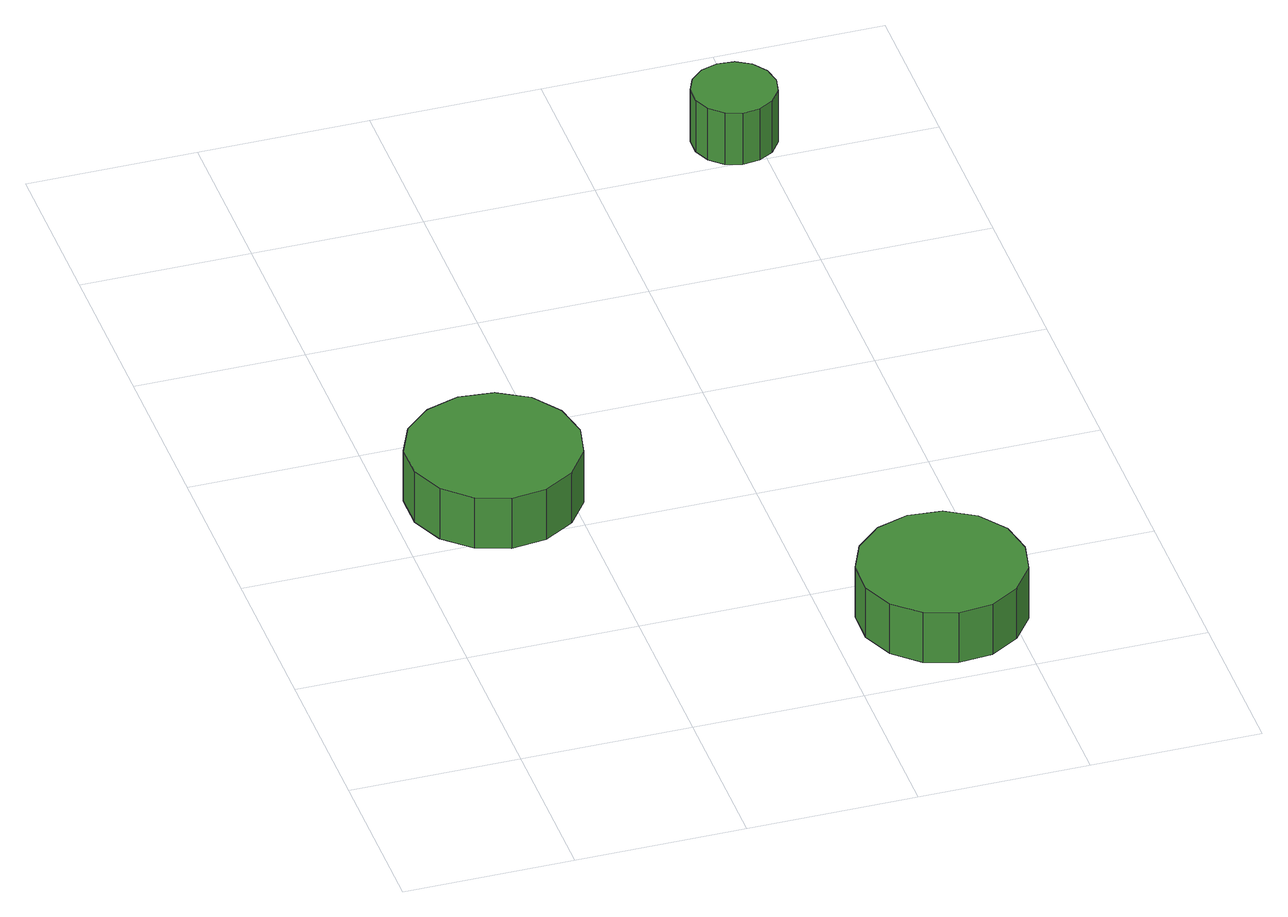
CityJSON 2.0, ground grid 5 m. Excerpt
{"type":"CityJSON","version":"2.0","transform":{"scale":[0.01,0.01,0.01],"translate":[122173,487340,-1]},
"CityObjects":{
"tree1":{"type":"SolitaryVegetationObject","attributes":{"function":"something"},"geometry":[{"type":"MultiSurface","lod":"1","boundaries":[[[0,1,2,3,4,5,6,7,8,9,10,11,12,13,14]],[[15,16,17,18,19,20,21,22,23,24,25,26,27,28,29]],[[0,29,28,1]],[[1,28,27,2]],[[2,27,26,3]],[[3,26,25,4]],[[4,25,24,5]],[[5,24,23,6]],[[6,23,22,7]],[[7,22,21,8]],[[8,21,20,9]],[[9,20,19,10]],[[10,19,18,11]],[[11,18,17,12]],[[12,17,16,13]],[[13,16,15,14]],[[14,15,29,0]]]}]},
"tree2":{"type":"SolitaryVegetationObject","attributes":{"function":"something"},"geometry":[{"type":"MultiSurface","lod":"1","boundaries":[[[30,31,32,33,34,35,36,37,38,39,40,41,42,43,44]],[[45,46,47,48,49,50,51,52,53,54,55,56,57,58,59]],[[30,59,58,31]],[[31,58,57,32]],[[32,57,56,33]],[[33,56,55,34]],[[34,55,54,35]],[[35,54,53,36]],[[36,53,52,37]],[[37,52,51,38]],[[38,51,50,39]],[[39,50,49,40]],[[40,49,48,41]],[[41,48,47,42]],[[42,47,46,43]],[[43,46,45,44]],[[44,45,59,30]]]}]},
"tree3":{"type":"SolitaryVegetationObject","attributes":{"function":"something"},"geometry":[{"type":"MultiSurface","lod":"1","boundaries":[[[60,61,62,63,64,65,66,67,68,69,70,71,72,73,74]],[[75,76,77,78,79,80,81,82,83,84,85,86,87,88,89]],[[60,89,88,61]],[[61,88,87,62]],[[62,87,86,63]],[[63,86,85,64]],[[64,85,84,65]],[[65,84,83,66]],[[66,83,82,67]],[[67,82,81,68]],[[68,81,80,69]],[[69,80,79,70]],[[70,79,78,71]],[[71,78,77,72]],[[72,77,76,73]],[[73,76,75,74]],[[74,75,89,60]]]}]}
},
"vertices":[
[551,1207,251],[529,1309,251],[468,1394,251],[377,1446,251],[273,1457,251],[174,1425,251],[96,1355,251],[53,1259,251],[53,1154,251],[96,1059,251],[174,989,251],[273,956,251],[377,967,251],[468,1020,251],[529,1104,251],[529,1104,79],[468,1020,79],[377,967,79],[273,956,79],[174,989,79],[96,1059,79],[53,1154,79],[53,1259,79],[96,1355,79],[174,1425,79],[273,1457,79],[377,1446,79],[468,1394,79],[529,1309,79],[551,1207,79],
[1564,310,251],[1544,409,251],[1484,490,251],[1397,541,251],[1296,551,251],[1201,520,251],[1126,452,251],[1085,360,251],[1085,259,251],[1126,167,251],[1201,100,251],[1296,69,251],[1397,79,251],[1484,130,251],[1544,211,251],[1544,211,80],[1484,130,80],[1397,79,80],[1296,69,80],[1201,100,80],[1126,167,80],[1085,259,80],[1085,360,80],[1126,452,80],[1201,520,80],[1296,551,80],[1397,541,80],[1484,490,80],[1544,409,80],[1564,310,80],
[1562,2612,257],[1551,2662,257],[1521,2704,257],[1477,2729,257],[1426,2734,257],[1378,2719,257],[1340,2685,257],[1319,2638,257],[1319,2587,257],[1340,2540,257],[1378,2506,257],[1426,2490,257],[1477,2496,257],[1521,2521,257],[1551,2562,257],[1551,2562,81],[1521,2521,81],[1477,2496,81],[1426,2490,81],[1378,2506,81],[1340,2540,81],[1319,2587,81],[1319,2638,81],[1340,2685,81],[1378,2719,81],[1426,2734,81],[1477,2729,81],[1521,2704,81],[1551,2662,81],[1562,2612,81]
]}
